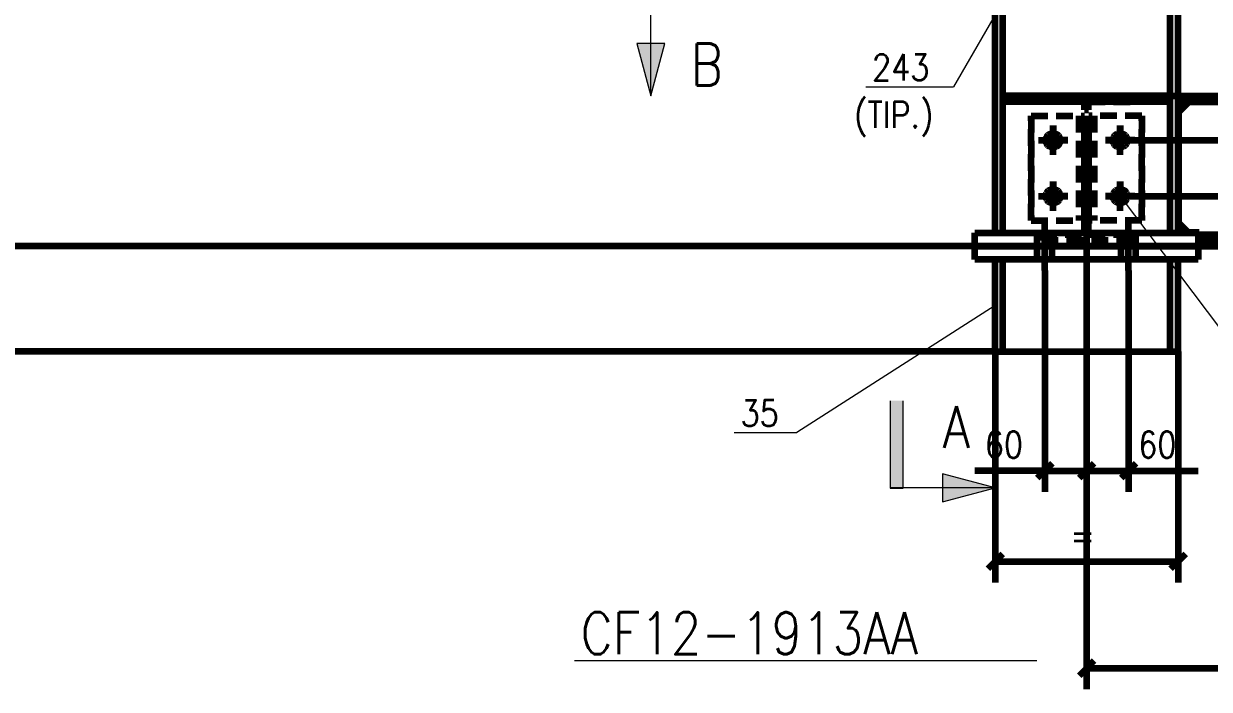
# Model space of a CAD drawing. Header units: millimetres. Extents: x 0 to 16820, y 0 to 11880.
# Drawn here: x 1133 to 3396, y 7150 to 8421 of the extents above; entities that cross this region are included whole.
import ezdxf

# ---------------------------------------------------------------- set-up
doc = ezdxf.new("R2010")
doc.units = ezdxf.units.MM
for name, pattern in [('CENTER2', [7.14375, 4.7625, -0.79375, 0.79375, -0.79375]), ('DASHED2', [2.38125, 1.5875, -0.79375]), ('PHANTOM', [76.2, 31.75, -6.35, 6.35, -31.75]), ('XKITLINE00', [0])]:
    doc.linetypes.add(name, pattern=pattern)
for name, color, linetype, lineweight in [('COTA', 7, 'Continuous', 0), ('CT3', 4, 'Continuous', 0), ('FANTASMA', 8, 'Continuous', 0), ('FUROS', 7, 'Continuous', 0), ('LC1', 7, 'Continuous', 0), ('Section', 7, 'Continuous', 0), ('Text', 7, 'Continuous', 0), ('TR2', 7, 'Continuous', 0)]:
    doc.layers.add(name, color=color, linetype=linetype, lineweight=lineweight)
doc.styles.add('ROMANS', font='romans__.ttf')

# ---------------------------------------------------------------- blocks, each defined once
blk = doc.blocks.new('*A158')
at = {"layer": 'FUROS', "color": 4, "linetype": 'CENTER2', "lineweight": 100}
for centre in [(154.89, 409.91), (154.89, 404.58)]:
    blk.add_circle(centre, 0.7, dxfattribs=at)
at = {"layer": 'LC1', "color": 7, "linetype": 'CENTER2', "lineweight": 100}
for p, q in [((154.89, 408.51), (154.89, 411.31)), ((153.49, 409.91), (156.29, 409.91)), ((154.89, 403.18), (154.89, 405.98)), ((153.49, 404.58), (156.29, 404.58))]:
    blk.add_line(p, q, dxfattribs=at)
blk = doc.blocks.new('*A159')
at = {"layer": 'LC1', "color": 7, "linetype": 'CENTER2', "lineweight": 100}
for p, q in [((154.89, 411.31), (154.89, 410.38)), ((153.49, 409.91), (154.42, 409.91)), ((156.29, 409.91), (155.35, 409.91)), ((154.89, 408.51), (154.89, 409.45)), ((154.89, 405.98), (154.89, 405.05)), ((153.49, 404.58), (154.42, 404.58)), ((154.89, 403.18), (154.89, 404.11)), ((156.29, 404.58), (155.35, 404.58))]:
    blk.add_line(p, q, dxfattribs=at)
blk = doc.blocks.new('*A160')
at = {"layer": 'LC1', "color": 7, "linetype": 'CENTER2', "lineweight": 100}
for p, q in [((161.29, 411.31), (161.29, 410.38)), ((159.89, 409.91), (160.82, 409.91)), ((162.69, 409.91), (161.75, 409.91)), ((161.29, 408.51), (161.29, 409.45)), ((161.29, 405.98), (161.29, 405.05)), ((159.89, 404.58), (160.82, 404.58)), ((161.29, 403.18), (161.29, 404.11)), ((162.69, 404.58), (161.75, 404.58))]:
    blk.add_line(p, q, dxfattribs=at)
blk = doc.blocks.new('*A165')
at = {"layer": 'TR2', "linetype": 'DASHED2', "lineweight": 100}
for p, q in [((152.81, 402.25), (152.81, 412.25)), ((152.81, 412.25), (157.89, 412.25)), ((157.35, 412.25), (157.35, 402.25)), ((157.89, 402.25), (157.89, 412.25)), ((152.81, 402.25), (157.89, 402.25))]:
    blk.add_line(p, q, dxfattribs=at)
blk = doc.blocks.new('*A206')
at = {"layer": 'CT3', "color": 4, "linetype": 'Continuous', "lineweight": 100}
for p, q in [((147.42, 399.81), (147.42, 401.08)), ((147.42, 401.08), (168.75, 401.08)), ((168.75, 401.08), (168.75, 399.81)), ((168.75, 399.81), (147.42, 399.81))]:
    blk.add_line(p, q, dxfattribs=at)
blk = doc.blocks.new('*A209')
at = {"layer": 'TR2', "linetype": 'DASHED2', "lineweight": 100}
for p, q in [((147.42, 399.81), (147.42, 401.08)), ((147.42, 401.08), (168.75, 401.08)), ((168.75, 401.08), (168.75, 399.81)), ((168.75, 399.81), (147.42, 399.81))]:
    blk.add_line(p, q, dxfattribs=at)
blk = doc.blocks.new('*A211')
at = {"layer": 'CT3', "color": 4, "linetype": 'Continuous', "lineweight": 100}
for p, q in [((166.89, 414.15), (209.29, 414.15)), ((166.89, 413.57), (166.89, 414.15)), ((209.29, 413.59), (209.29, 414.15)), ((166.89, 413.59), (209.29, 413.59)), ((166.89, 412.59), (167.89, 413.57)), ((167.89, 413.57), (166.89, 413.57)), ((209.29, 413.57), (208.29, 413.57)), ((208.29, 413.57), (209.29, 412.59)), ((209.29, 413.57), (209.29, 413.59)), ((166.89, 402.04), (166.89, 412.59)), ((209.29, 402.04), (209.29, 412.59)), ((167.8, 401.15), (166.89, 402.04)), ((209.29, 402.04), (208.38, 401.15)), ((167.8, 401.15), (168.82, 401.15)), ((168.82, 400.35), (168.82, 401.15)), ((168.82, 400.91), (207.35, 400.91)), ((207.35, 401.15), (207.35, 400.35)), ((208.38, 401.15), (207.35, 401.15)), ((207.35, 400.35), (168.82, 400.35))]:
    blk.add_line(p, q, dxfattribs=at)
blk = doc.blocks.new('*A212')
at = {"layer": 'LC1', "color": 7, "linetype": 'CENTER2', "lineweight": 100}
for p, q in [((154.09, 397.49), (154.09, 402.14)), ((154.09, 397.49), (154.09, 402.14)), ((162.09, 397.49), (162.09, 402.14)), ((162.09, 397.49), (162.09, 402.14)), ((153.39, 399.81), (153.39, 401.08)), ((153.39, 399.81), (153.39, 401.08)), ((154.79, 399.81), (154.79, 401.08)), ((154.79, 399.81), (154.79, 401.08)), ((161.39, 399.81), (161.39, 401.08)), ((161.39, 399.81), (161.39, 401.08)), ((162.79, 399.81), (162.79, 401.08)), ((162.79, 399.81), (162.79, 401.08)), ((153.39, 398.55), (153.39, 399.81)), ((153.39, 398.55), (153.39, 399.81)), ((154.79, 398.55), (154.79, 399.81)), ((154.79, 398.55), (154.79, 399.81)), ((161.39, 398.55), (161.39, 399.81)), ((161.39, 398.55), (161.39, 399.81)), ((162.79, 398.55), (162.79, 399.81)), ((162.79, 398.55), (162.79, 399.81))]:
    blk.add_line(p, q, dxfattribs=at)
blk = doc.blocks.new('*A213')
at = {"layer": 'LC1', "color": 7, "linetype": 'CENTER2', "lineweight": 100}
for p, q in [((154.09, 397.49), (154.09, 402.14)), ((154.09, 397.49), (154.09, 402.14)), ((162.09, 397.49), (162.09, 402.14)), ((162.09, 397.49), (162.09, 402.14)), ((153.39, 399.81), (153.39, 401.08)), ((153.39, 399.81), (153.39, 401.08)), ((154.79, 399.81), (154.79, 401.08)), ((154.79, 399.81), (154.79, 401.08)), ((161.39, 399.81), (161.39, 401.08)), ((161.39, 399.81), (161.39, 401.08)), ((162.79, 399.81), (162.79, 401.08)), ((162.79, 399.81), (162.79, 401.08)), ((153.39, 398.55), (153.39, 399.81)), ((153.39, 398.55), (153.39, 399.81)), ((154.79, 398.55), (154.79, 399.81)), ((154.79, 398.55), (154.79, 399.81)), ((161.39, 398.55), (161.39, 399.81)), ((161.39, 398.55), (161.39, 399.81)), ((162.79, 398.55), (162.79, 399.81)), ((162.79, 398.55), (162.79, 399.81))]:
    blk.add_line(p, q, dxfattribs=at)
blk = doc.blocks.new('*A219')
at = {"layer": 'FUROS', "color": 4, "linetype": 'CENTER2', "lineweight": 100}
for centre in [(161.29, 409.91), (161.29, 404.58)]:
    blk.add_circle(centre, 0.7, dxfattribs=at)
at = {"layer": 'LC1', "color": 7, "linetype": 'CENTER2', "lineweight": 100}
for p, q in [((161.29, 408.51), (161.29, 411.31)), ((162.69, 409.91), (159.89, 409.91)), ((161.29, 403.18), (161.29, 405.98)), ((162.69, 404.58), (159.89, 404.58))]:
    blk.add_line(p, q, dxfattribs=at)
blk = doc.blocks.new('*A227')
at = {"layer": 'TR2', "linetype": 'DASHED2', "lineweight": 100}
for p, q in [((166.04, 414.15), (150.13, 414.15)), ((150.13, 414.15), (150.13, 413.61)), ((151.13, 413.61), (151.13, 414.15)), ((165.04, 414.15), (165.04, 413.61)), ((166.04, 413.61), (166.04, 414.15)), ((150.13, 413.61), (166.04, 413.61))]:
    blk.add_line(p, q, dxfattribs=at)
blk = doc.blocks.new('*A245')
at = {"layer": 'TR2', "linetype": 'DASHED2', "lineweight": 100}
for p, q in [((153.65, 413.59), (153.65, 414.15)), ((153.65, 414.15), (162.52, 414.15)), ((162.52, 413.59), (162.52, 414.15)), ((157.89, 413.59), (153.65, 413.59)), ((157.89, 400.91), (157.89, 413.59)), ((157.89, 413.48), (158.28, 413.48)), ((158.28, 400.91), (158.28, 413.59)), ((158.28, 413.59), (162.52, 413.59)), ((157.89, 412.81), (158.28, 412.81)), ((153.65, 400.91), (157.89, 400.91)), ((153.65, 400.35), (153.65, 400.91)), ((157.89, 401.68), (158.28, 401.68)), ((157.89, 401.01), (158.28, 401.01)), ((158.28, 400.91), (162.52, 400.91)), ((162.52, 400.91), (162.52, 400.35)), ((162.52, 400.35), (153.65, 400.35))]:
    blk.add_line(p, q, dxfattribs=at)
blk = doc.blocks.new('*A246')
at = {"layer": 'CT3', "color": 4, "linetype": 'Continuous', "lineweight": 100}
for p, q in [((166.04, 414.15), (150.13, 414.15)), ((150.13, 413.61), (150.13, 414.15)), ((166.04, 413.61), (166.04, 414.15)), ((150.13, 413.61), (166.04, 413.61))]:
    blk.add_line(p, q, dxfattribs=at)
at = {"layer": 'TR2', "linetype": 'DASHED2', "lineweight": 100}
for p, q in [((151.13, 413.61), (151.13, 414.15)), ((165.04, 413.61), (165.04, 414.15))]:
    blk.add_line(p, q, dxfattribs=at)
blk = doc.blocks.new('*A248')
at = {"layer": 'TR2', "linetype": 'DASHED2', "lineweight": 100}
for p, q in [((152.81, 412.25), (157.89, 412.25)), ((152.81, 412.25), (152.81, 402.25)), ((157.35, 412.25), (157.35, 402.25)), ((157.89, 412.25), (157.89, 402.25)), ((152.81, 402.25), (157.89, 402.25))]:
    blk.add_line(p, q, dxfattribs=at)
blk = doc.blocks.new('*A250')
at = {"layer": 'TR2', "linetype": 'DASHED2', "lineweight": 100}
for p, q in [((158.29, 402.25), (158.29, 412.25)), ((163.37, 412.25), (158.29, 412.25)), ((158.82, 412.25), (158.82, 402.25)), ((163.37, 402.25), (163.37, 412.25)), ((163.37, 402.25), (158.29, 402.25))]:
    blk.add_line(p, q, dxfattribs=at)
blk = doc.blocks.new('*A254')
at = {"layer": 'TR2', "linetype": 'DASHED2', "lineweight": 100}
for p, q in [((163.37, 412.25), (158.29, 412.25)), ((158.29, 412.25), (158.29, 402.25)), ((158.82, 412.25), (158.82, 402.25)), ((163.37, 412.25), (163.37, 402.25)), ((163.37, 402.25), (158.29, 402.25))]:
    blk.add_line(p, q, dxfattribs=at)
blk = doc.blocks.new('*A260')
at = {"layer": 'CT3', "color": 4, "linetype": 'Continuous', "lineweight": 100}
for p, q in [((149.35, 389.75), (149.35, 398.55)), ((150.1, 389.75), (150.1, 398.55)), ((166.07, 389.75), (166.07, 398.55)), ((166.82, 389.75), (166.82, 398.55)), ((149.35, 389.75), (166.82, 389.75))]:
    blk.add_line(p, q, dxfattribs=at)
blk = doc.blocks.new('*A262')
at = {"layer": 'CT3', "color": 4, "linetype": 'Continuous', "lineweight": 100}
for p, q in [((149.35, 483.13), (149.35, 555.08)), ((150.1, 555.08), (149.35, 555.08)), ((150.1, 401.08), (150.1, 555.08)), ((150.13, 555.08), (150.1, 555.08)), ((166.82, 555.08), (166.04, 555.08)), ((166.07, 401.08), (166.07, 555.08)), ((166.82, 401.08), (166.82, 555.08)), ((149.35, 401.08), (149.35, 427.93))]:
    blk.add_line(p, q, dxfattribs=at)
at = {"layer": 'FANTASMA', "color": 8, "linetype": 'PHANTOM', "lineweight": 100}
blk.add_line((158.09, 555.08), (158.09, 401.08), dxfattribs=at)
blk = doc.blocks.new('*A263')
at = {"layer": 'CT3', "color": 4, "linetype": 'Continuous', "lineweight": 100}
for p, q in [((147.42, 398.55), (147.42, 399.81)), ((147.42, 399.81), (168.75, 399.81)), ((168.75, 399.81), (168.75, 398.55)), ((168.75, 398.55), (147.42, 398.55))]:
    blk.add_line(p, q, dxfattribs=at)
at = {"layer": 'FANTASMA', "color": 8, "linetype": 'PHANTOM', "lineweight": 100}
blk.add_line((158.09, 399.18), (158.09, 399.18), dxfattribs=at)
blk = doc.blocks.new('*A264')
at = {"layer": 'FANTASMA', "color": 8, "linetype": 'PHANTOM', "lineweight": 100}
blk.add_line((158.09, 399.18), (158.09, 399.18), dxfattribs=at)
at = {"layer": 'TR2', "linetype": 'DASHED2', "lineweight": 100}
for p, q in [((147.42, 398.55), (147.42, 399.81)), ((147.42, 399.81), (168.75, 399.81)), ((168.75, 399.81), (168.75, 398.55)), ((168.75, 398.55), (147.42, 398.55))]:
    blk.add_line(p, q, dxfattribs=at)
blk = doc.blocks.new('*A266')
at = {"layer": 'TR2', "linetype": 'DASHED2', "lineweight": 100}
for p, q in [((166.04, 414.15), (150.13, 414.15)), ((150.13, 414.15), (150.13, 413.61)), ((151.13, 413.61), (151.13, 414.15)), ((165.04, 413.61), (165.04, 414.15)), ((166.04, 414.15), (166.04, 413.61)), ((166.04, 413.61), (150.13, 413.61))]:
    blk.add_line(p, q, dxfattribs=at)
blk = doc.blocks.new('*A267')
at = {"layer": 'TR2', "linetype": 'DASHED2', "lineweight": 100}
for p, q in [((166.04, 414.15), (150.13, 414.15)), ((150.13, 414.15), (150.13, 413.61)), ((151.13, 413.61), (151.13, 414.15)), ((165.04, 413.61), (165.04, 414.15)), ((166.04, 414.15), (166.04, 413.61)), ((166.04, 413.61), (150.13, 413.61))]:
    blk.add_line(p, q, dxfattribs=at)
blk = doc.blocks.new('*A650')
at = {"layer": 'COTA', "color": 7, "linetype": 'Continuous', "lineweight": 100}
blk.add_line((149.35, 389.75), (34.26, 389.75), dxfattribs=at)
blk = doc.blocks.new('*A655')
at = {"layer": 'Section'}
for points in [[(140.6, 385.05), (140.6, 376.71), (139.35, 376.71), (139.35, 385.05)], [(144.35, 378.09), (149.35, 376.75), (144.35, 375.41)]]:
    blk.add_hatch(color=6, dxfattribs=at).paths.add_polyline_path(points, flags=17)
at = {"layer": 'Section', "color": 6, "linetype": 'XKITLINE00', "lineweight": 0}
for p, q in [((139.35, 385.05), (139.35, 376.71)), ((139.35, 385.05), (139.35, 376.71)), ((140.6, 376.71), (140.6, 385.05)), ((149.35, 376.75), (144.35, 378.09)), ((144.35, 378.09), (144.35, 375.41)), ((149.35, 376.75), (139.35, 376.75)), ((139.35, 376.71), (140.6, 376.71)), ((144.35, 375.41), (149.35, 376.75))]:
    blk.add_line(p, q, dxfattribs=at)
at = {"layer": 'Section', "color": 4, "style": 'ROMANS', "width": 0.85}
blk.add_text('A', height=4, dxfattribs=at).set_placement((144.35, 380.55))
blk = doc.blocks.new('*A657')
at = {"layer": 'COTA', "color": 7, "linetype": 'Continuous', "lineweight": 100}
blk.add_line((147.42, 399.81), (40.77, 399.81), dxfattribs=at)
blk = doc.blocks.new('*A658')
at = {"layer": 'COTA', "color": 7, "linetype": 'Continuous', "lineweight": 100}
for p, q in [((147.42, 399.81), (40.77, 399.81)), ((42.56, 400.52), (43.98, 399.11)), ((43.27, 389.75), (43.27, 399.81)), ((42.56, 390.45), (43.98, 389.04)), ((149.35, 389.75), (40.77, 389.75))]:
    blk.add_line(p, q, dxfattribs=at)
at = {"layer": 'COTA', "color": 3}
for p in [(43.27, 399.81), (43.27, 389.75)]:
    blk.add_point(p, dxfattribs=at)
at = {"layer": 'COTA', "color": 3, "style": 'ROMANS', "width": 0.85}
blk.add_text('151', height=2.5, rotation=90.0002, dxfattribs=at).set_placement((42.02, 391.2))
blk = doc.blocks.new('*A659')
at = {"layer": 'COTA', "color": 7, "linetype": 'Continuous', "lineweight": 100}
for p, q in [((158.09, 398.55), (158.09, 357.52)), ((218.09, 398.55), (218.09, 357.52)), ((158.79, 360.23), (157.38, 358.81)), ((218.79, 360.23), (217.38, 358.81)), ((158.09, 359.52), (218.09, 359.52))]:
    blk.add_line(p, q, dxfattribs=at)
at = {"layer": 'COTA', "color": 3}
for p in [(158.09, 359.52), (218.09, 359.52)]:
    blk.add_point(p, dxfattribs=at)
at = {"layer": 'COTA', "color": 3, "style": 'ROMANS', "width": 0.85}
blk.add_text('900', height=2.5, dxfattribs=at).set_placement((184.51, 360.77))
blk = doc.blocks.new('*A663')
at = {"layer": 'COTA', "color": 7, "linetype": 'Continuous', "lineweight": 100}
for p, q in [((186.72, 401.05), (188.14, 399.64)), ((168.75, 399.81), (189.43, 399.81)), ((168.82, 400.35), (189.43, 400.35)), ((186.72, 400.52), (188.14, 399.11)), ((187.43, 399.81), (187.43, 400.35)), ((187.43, 399.81), (187.43, 395.55)), ((187.43, 399.81), (187.43, 395.55))]:
    blk.add_line(p, q, dxfattribs=at)
at = {"layer": 'COTA', "color": 3}
for p in [(187.43, 400.35), (187.43, 399.81)]:
    blk.add_point(p, dxfattribs=at)
at = {"layer": 'COTA', "color": 3, "style": 'ROMANS', "width": 0.85}
blk.add_text('8', height=2.5, rotation=90.0002, dxfattribs=at).set_placement((186.18, 396.49))
blk = doc.blocks.new('*A664')
at = {"layer": 'COTA', "color": 7, "linetype": 'Continuous', "lineweight": 100}
for p, q in [((166.82, 414.15), (189.43, 414.15)), ((186.72, 414.85), (188.14, 413.44)), ((187.43, 400.35), (187.43, 414.15)), ((186.72, 401.05), (188.14, 399.64)), ((168.82, 400.35), (189.43, 400.35))]:
    blk.add_line(p, q, dxfattribs=at)
at = {"layer": 'COTA', "color": 3}
for p in [(187.43, 414.15), (187.43, 400.35)]:
    blk.add_point(p, dxfattribs=at)
at = {"layer": 'COTA', "color": 3, "style": 'ROMANS', "width": 0.85}
blk.add_text('207', height=2.5, rotation=90.0002, dxfattribs=at).set_placement((186.18, 403.67))
blk = doc.blocks.new('*A665')
at = {"layer": 'COTA', "color": 7, "linetype": 'Continuous', "lineweight": 100}
for p, q in [((51.41, 459.83), (52.82, 458.42)), ((118.72, 459.13), (49.62, 459.13)), ((52.12, 399.81), (52.12, 459.13)), ((147.42, 399.81), (49.62, 399.81)), ((51.41, 400.52), (52.82, 399.11))]:
    blk.add_line(p, q, dxfattribs=at)
at = {"layer": 'COTA', "color": 3}
for p in [(52.12, 459.13), (52.12, 399.81)]:
    blk.add_point(p, dxfattribs=at)
at = {"layer": 'COTA', "color": 3, "style": 'ROMANS', "width": 0.85}
blk.add_text('890', height=2.5, rotation=90.0002, dxfattribs=at).set_placement((50.87, 425.89))
blk = doc.blocks.new('*A666')
at = {"layer": 'COTA', "color": 7, "linetype": 'Continuous', "lineweight": 100}
for p, q in [((161.29, 409.91), (180.74, 409.91)), ((178.03, 410.62), (179.44, 409.21)), ((178.74, 404.58), (178.74, 409.91)), ((178.03, 405.29), (179.44, 403.87)), ((161.29, 404.58), (180.74, 404.58)), ((178.74, 404.58), (178.74, 397.93)), ((178.74, 404.58), (178.74, 397.93))]:
    blk.add_line(p, q, dxfattribs=at)
at = {"layer": 'COTA', "color": 3}
for p in [(178.74, 409.91), (178.74, 404.58)]:
    blk.add_point(p, dxfattribs=at)
at = {"layer": 'COTA', "color": 3, "style": 'ROMANS', "width": 0.85}
blk.add_text('80', height=2.5, rotation=90.0002, dxfattribs=at).set_placement((177.49, 398.87))
blk = doc.blocks.new('*A667')
at = {"layer": 'COTA', "color": 7, "linetype": 'Continuous', "lineweight": 100}
for p, q in [((158.09, 401.08), (158.09, 376.37)), ((162.09, 397.49), (162.09, 376.37)), ((158.79, 379.08), (157.38, 377.67)), ((162.79, 379.08), (161.38, 377.67)), ((158.09, 378.37), (162.09, 378.37)), ((162.09, 378.37), (168.73, 378.37)), ((162.09, 378.37), (168.73, 378.37))]:
    blk.add_line(p, q, dxfattribs=at)
at = {"layer": 'COTA', "color": 3}
for p in [(158.09, 378.37), (162.09, 378.37)]:
    blk.add_point(p, dxfattribs=at)
at = {"layer": 'COTA', "color": 3, "style": 'ROMANS', "width": 0.85}
blk.add_text('60', height=2.5, dxfattribs=at).set_placement((163.02, 379.62))
blk = doc.blocks.new('*A668')
at = {"layer": 'COTA', "color": 7, "linetype": 'Continuous', "lineweight": 100}
for p, q in [((158.09, 401.08), (158.09, 376.37)), ((154.09, 397.49), (154.09, 376.37)), ((154.79, 379.08), (153.38, 377.67)), ((158.79, 379.08), (157.38, 377.67)), ((154.09, 378.37), (147.44, 378.37)), ((154.09, 378.37), (147.44, 378.37)), ((154.09, 378.37), (158.09, 378.37))]:
    blk.add_line(p, q, dxfattribs=at)
at = {"layer": 'COTA', "color": 3}
for p in [(154.09, 378.37), (158.09, 378.37)]:
    blk.add_point(p, dxfattribs=at)
at = {"layer": 'COTA', "color": 3, "style": 'ROMANS', "width": 0.85}
blk.add_text('60', height=2.5, dxfattribs=at).set_placement((148.38, 379.62))
blk = doc.blocks.new('*A672')
at = {"layer": 'Section'}
blk.add_hatch(color=6, dxfattribs=at).paths.add_polyline_path([(117.85, 419.15), (116.51, 414.15), (115.17, 419.15)], flags=17)
at = {"layer": 'Section', "color": 6, "linetype": 'XKITLINE00', "lineweight": 0}
for p, q in [((116.51, 414.15), (116.51, 424.15)), ((117.85, 419.15), (115.17, 419.15)), ((115.17, 419.15), (116.51, 414.15)), ((116.51, 414.15), (117.85, 419.15))]:
    blk.add_line(p, q, dxfattribs=at)
at = {"layer": 'Section', "color": 4, "style": 'ROMANS', "width": 0.85}
blk.add_text('B', height=4, dxfattribs=at).set_placement((120.31, 415.15))
blk = doc.blocks.new('*A673')
at = {"layer": 'Text', "color": 7, "linetype": 'XKITLINE00', "lineweight": 0}
for p, q in [((161.29, 404.58), (178.67, 381.53)), ((178.67, 381.53), (192.97, 381.53))]:
    blk.add_line(p, q, dxfattribs=at)
at = {"layer": 'Text', "color": 3, "style": 'ROMANS', "width": 0.85}
for s, p in [('F‰123', (180.19, 390.43)), ('F”212', (180.19, 386.43)), ('F•222', (180.19, 382.43))]:
    blk.add_text(s, height=2.5, dxfattribs=at).set_placement(p)
blk = doc.blocks.new('*A675')
at = {"layer": 'COTA', "color": 7, "linetype": 'Continuous', "lineweight": 100}
for p, q in [((149.35, 389.75), (149.35, 367.72)), ((166.82, 389.75), (166.82, 367.72)), ((150.06, 370.43), (148.65, 369.02)), ((167.53, 370.43), (166.11, 369.02)), ((149.35, 369.72), (166.82, 369.72))]:
    blk.add_line(p, q, dxfattribs=at)
at = {"layer": 'COTA', "color": 3}
for p in [(149.35, 369.72), (166.82, 369.72)]:
    blk.add_point(p, dxfattribs=at)
at = {"layer": 'COTA', "color": 3, "style": 'ROMANS', "width": 0.85}
blk.add_text('=', height=2.5, dxfattribs=at).set_placement((156.54, 370.97))
blk = doc.blocks.new('*A676')
at = {"layer": 'Text', "color": 7, "linetype": 'XKITLINE00', "lineweight": 0}
blk.add_line((109.21, 360.27), (153.33, 360.27), dxfattribs=at)
at = {"layer": 'Text', "color": 1, "style": 'ROMANS', "width": 0.85}
blk.add_text('CF12-1913AA', height=4, dxfattribs=at).set_placement((109.81, 360.87))
blk = doc.blocks.new('*A677')
at = {"layer": 'Text', "color": 7, "linetype": 'XKITLINE00', "lineweight": 0}
for p in [(149.35, 394.15), (124.47, 382.02)]:
    blk.add_line(p, (130.44, 382.02), dxfattribs=at)
at = {"layer": 'Text', "color": 1, "style": 'ROMANS', "width": 0.85}
blk.add_text('35', height=2.5, dxfattribs=at).set_placement((125.07, 382.62))
blk = doc.blocks.new('*A688')
at = {"layer": 'COTA', "color": 7, "linetype": 'Continuous', "lineweight": 100}
for p, q in [((178.74, 414.15), (178.74, 420.79)), ((178.74, 414.15), (178.74, 420.79)), ((150.13, 414.15), (180.74, 414.15)), ((178.03, 414.85), (179.44, 413.44)), ((178.74, 409.91), (178.74, 414.15)), ((161.29, 409.91), (180.74, 409.91)), ((178.03, 410.62), (179.44, 409.21))]:
    blk.add_line(p, q, dxfattribs=at)
at = {"layer": 'COTA', "color": 3}
for p in [(178.74, 414.15), (178.74, 409.91)]:
    blk.add_point(p, dxfattribs=at)
at = {"layer": 'COTA', "color": 3, "style": 'ROMANS', "width": 0.85}
blk.add_text('63', height=2.5, rotation=90.0002, dxfattribs=at).set_placement((177.49, 415.08))
blk = doc.blocks.new('*A698')
at = {"layer": 'Text', "color": 3, "style": 'ROMANS', "width": 0.85}
blk.add_text('(TIP.)', height=2.5, dxfattribs=at).set_placement((135.91, 411.1))
blk = doc.blocks.new('*A699')
at = {"layer": 'Text', "color": 7, "linetype": 'XKITLINE00', "lineweight": 0}
for p in [(154.87, 431.43), (137.02, 415.02)]:
    blk.add_line(p, (145.38, 415.02), dxfattribs=at)
at = {"layer": 'Text', "color": 1, "style": 'ROMANS', "width": 0.85}
blk.add_text('243', height=2.5, dxfattribs=at).set_placement((137.62, 415.62))

msp = doc.modelspace()

# ---------------------------------------------------------------- block references
at = {"lineweight": 0, "xscale": 20, "yscale": 20, "zscale": 20}
for name in ['*A650', '*A657', '*A262', '*A665', '*A699', '*A688', '*A227', '*A246', '*A266', '*A267', '*A245', '*A664', '*A211', '*A698', '*A165', '*A248', '*A250', '*A254', '*A158', '*A159', '*A160', '*A219', '*A666', '*A673', '*A212', '*A213', '*A206', '*A209', '*A668', '*A667', '*A663', '*A658', '*A263', '*A264', '*A260', '*A659', '*A677', '*A675', '*A676']:
    msp.add_blockref(name, (0, 0), dxfattribs=at)
at = {"layer": 'Section', "lineweight": 0, "xscale": 20, "yscale": 20, "zscale": 20}
for name in ['*A655', '*A672']:
    msp.add_blockref(name, (0, 0), dxfattribs=at)

doc.saveas('drawing.dxf')
